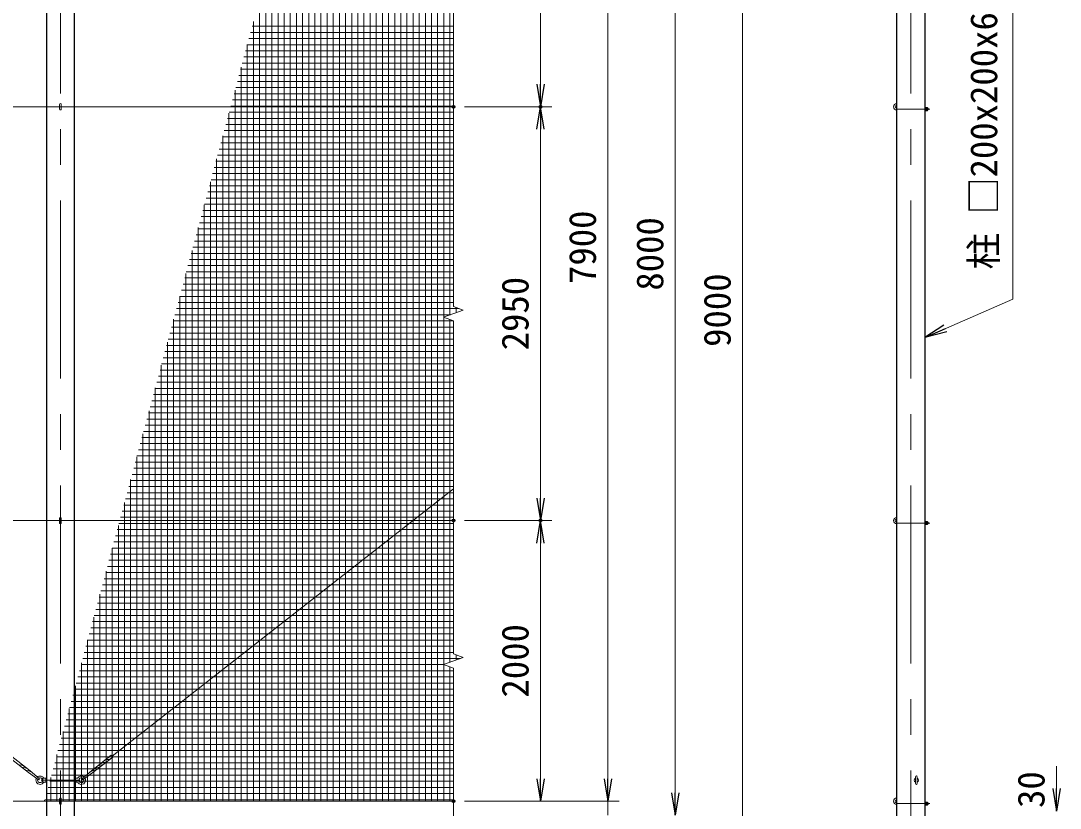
# Model space of a CAD drawing. Units: millimetres, scale not verified. Extents: x -16799 to 16801, y -11879 to 11881.
# Drawn here: x -3351 to 4054, y -1191 to 4421 of the extents above; entities that cross this region are included whole.
import ezdxf
from ezdxf.enums import TextEntityAlignment as Align

# ---------------------------------------------------------------- set-up
doc = ezdxf.new("R2010")
doc.units = ezdxf.units.MM
doc.header["$LTSCALE"] = 40
doc.header["$PDMODE"] = 32
doc.header["$PDSIZE"] = 20
doc.linetypes.add('USER1', pattern=[50.8, 31.75, -6.35, 6.35, -6.35])
for name, color, linetype, lineweight in [('0-1_D-STR1', 1, 'Continuous', 25), ('0-2_D-BMK', 2, 'USER1', 13), ('0-3_D-STR3', 3, 'Continuous', 13), ('0-4_D-STR2', 7, 'Continuous', 13), ('0-5_D-STR-DIM', 7, 'Continuous', 13), ('0-6_D-STR-TXT', 7, 'Continuous', 13), ('0-8_0', 7, 'Continuous', 25)]:
    doc.layers.add(name, color=color, linetype=linetype, lineweight=lineweight)
doc.layers.add('0-9_Defpoints', color=8, linetype='Continuous')
doc.styles.add('ＭＳ ゴシック', font='')
doc.styles.get('ＭＳ ゴシック').set_extended_font_data('MS Gothic')

# ---------------------------------------------------------------- blocks, each defined once
blk = doc.blocks.new('_Open')
at = {"layer": '0-8_0'}
blk.add_line((-40, 6.67), (0, 0), dxfattribs=at)
blk.add_lwpolyline([(-40, -6.67), (0, 0), (-40, 0)], dxfattribs=at)

msp = doc.modelspace()

# ---------------------------------------------------------------- linework, layer by layer
at = {"layer": '0-1_D-STR1'}
for points in [[(-2968.8, 6858.43), (-3168.8, 6858.43), (-3168.8, -2141.57), (-2968.8, -2141.57)], [(2889.37, 6858.43), (3089.37, 6858.43), (3089.37, -2141.57), (2889.37, -2141.57)]]:
    msp.add_lwpolyline(points, close=True, dxfattribs=at)
at = {"layer": '0-2_D-BMK'}
for p, q in [((-3068.8, -2192.57), (-3068.8, 6909.43)), ((2989.37, -2192.57), (2989.37, 6909.43)), ((2889.37, 3791.43), (3124.37, 3791.43)), ((2889.37, 841.43), (3124.37, 841.43)), ((-3206.3, -991.57), (-2931.3, -991.57)), ((2889.37, -1158.57), (3124.37, -1158.57))]:
    msp.add_line(p, q, dxfattribs=at)
at = {"layer": '0-3_D-STR3'}
for p, q in [((-12287.11, 3808.43), (-268.8, 3808.43)), ((-3074.8, 3825.43), (-3074.8, 3791.43)), ((-3062.8, 3825.43), (-3062.8, 3791.43)), ((3089.37, 3802.38), (3089.37, 3780.48)), ((3089.37, 3802.38), (3098.57, 3802.38)), ((3089.37, 3796.9), (3098.57, 3796.9)), ((3089.37, 3785.95), (3098.57, 3785.95)), ((3089.37, 3780.48), (3098.57, 3780.48)), ((3099.37, 3802.38), (3099.37, 3780.48)), ((3099.37, 3802.38), (3108.57, 3802.38)), ((3099.37, 3800.05), (3099.37, 3782.81)), ((3099.37, 3796.9), (3108.57, 3796.9)), ((3099.37, 3785.95), (3108.57, 3785.95)), ((3099.37, 3780.48), (3108.57, 3780.48)), ((3109.37, 3800.05), (3109.37, 3782.81)), ((3109.37, 3797.43), (3113.43, 3797.43)), ((3109.37, 3796.48), (3114.37, 3796.48)), ((3109.37, 3785.43), (3113.43, 3785.43)), ((3114.37, 3796.48), (3113.43, 3797.43)), ((3113.43, 3797.43), (3113.43, 3785.43)), ((3114.37, 3796.48), (3114.37, 3786.38)), ((-2701.09, -820.32), (-268.8, 1084.17)), ((-12287.11, 858.43), (-268.8, 858.43)), ((-3074.8, 875.43), (-3074.8, 841.43)), ((-3062.8, 875.43), (-3062.8, 841.43)), ((3089.37, 852.38), (3089.37, 830.48)), ((3089.37, 852.38), (3098.57, 852.38)), ((3089.37, 846.9), (3098.57, 846.9)), ((3089.37, 835.95), (3098.57, 835.95)), ((3089.37, 830.48), (3098.57, 830.48)), ((3099.37, 852.38), (3099.37, 830.48)), ((3099.37, 852.38), (3108.57, 852.38)), ((3099.37, 850.05), (3099.37, 832.81)), ((3099.37, 846.9), (3108.57, 846.9)), ((3099.37, 835.95), (3108.57, 835.95)), ((3099.37, 830.48), (3108.57, 830.48)), ((3109.37, 850.05), (3109.37, 832.81)), ((3109.37, 847.43), (3113.43, 847.43)), ((3109.37, 846.48), (3114.37, 846.48)), ((3109.37, 835.43), (3113.43, 835.43)), ((3114.37, 846.48), (3113.43, 847.43)), ((3113.43, 847.43), (3113.43, 835.43)), ((3114.37, 846.48), (3114.37, 836.38)), ((-3285.42, -925.16), (-3427.14, -814.2)), ((-2847.97, -925.16), (-2706.24, -814.2)), ((-3295.28, -937.76), (-3437, -826.79)), ((-3344.43, -884.49), (-3359.53, -882.35)), ((-2838.1, -937.76), (-2696.38, -826.79)), ((-2788.95, -884.49), (-2773.85, -882.35)), ((-2763.76, -864.76), (-2748.66, -862.62)), ((-2738.56, -845.03), (-2723.46, -842.89)), ((-2713.37, -825.3), (-2698.87, -823.25)), ((-3319.23, -904.22), (-3334.34, -902.08)), ((-3294.04, -923.94), (-3309.14, -921.8)), ((-3295.28, -937.76), (-3226.59, -987.1)), ((-3285.42, -925.16), (-3221.04, -980.01)), ((-2847.97, -925.16), (-2912.34, -980.01)), ((-2838.1, -937.76), (-2906.79, -987.1)), ((-2839.34, -923.94), (-2824.24, -921.8)), ((-2814.15, -904.22), (-2799.05, -902.08)), ((-3194.58, -978.07), (-3198.02, -983.57)), ((-3198.02, -983.57), (-3198.02, -999.57)), ((-3194.58, -1005.07), (-3198.02, -999.57)), ((-3171.58, -976.57), (-3194.58, -978.07)), ((-3194.58, -978.07), (-3194.58, -991.57)), ((-3194.58, -1005.07), (-3194.58, -991.57)), ((-3171.58, -1006.57), (-3194.58, -1005.07)), ((-3171.58, -976.57), (-3171.58, -1006.57)), ((-3171.58, -983.57), (-3168.8, -983.57)), ((-3171.58, -999.57), (-3168.8, -999.57)), ((-2968.8, -983.57), (-2961.8, -983.57)), ((-2968.8, -999.57), (-2961.8, -999.57)), ((-2961.8, -976.57), (-2961.8, -1006.57)), ((-2961.8, -976.57), (-2954.25, -977.06)), ((-2961.8, -1006.57), (-2954.25, -1006.08)), ((-2935.36, -983.57), (-2935.36, -999.57)), ((3023.12, -1015.32), (3023.12, -967.82)), ((3035.62, -1015.32), (3035.62, -967.82)), ((-12287.11, -1141.57), (-268.8, -1141.57)), ((-3074.8, -1124.57), (-3074.8, -1158.57)), ((-3062.8, -1124.57), (-3062.8, -1158.57)), ((3089.37, -1147.62), (3089.37, -1169.52)), ((3089.37, -1147.62), (3098.57, -1147.62)), ((3089.37, -1153.1), (3098.57, -1153.1)), ((3089.37, -1164.05), (3098.57, -1164.05)), ((3089.37, -1169.52), (3098.57, -1169.52)), ((3099.37, -1147.62), (3099.37, -1169.52)), ((3099.37, -1147.62), (3108.57, -1147.62)), ((3099.37, -1149.95), (3099.37, -1167.19)), ((3099.37, -1153.1), (3108.57, -1153.1)), ((3099.37, -1164.05), (3108.57, -1164.05)), ((3099.37, -1169.52), (3108.57, -1169.52)), ((3109.37, -1149.95), (3109.37, -1167.19)), ((3109.37, -1152.57), (3113.43, -1152.57)), ((3109.37, -1153.52), (3114.37, -1153.52)), ((3109.37, -1164.57), (3113.43, -1164.57)), ((3114.37, -1153.52), (3113.43, -1152.57)), ((3113.43, -1152.57), (3113.43, -1164.57)), ((3114.37, -1153.52), (3114.37, -1163.62))]:
    msp.add_line(p, q, dxfattribs=at)
for points in [[(3109.37, 3786.38), (3114.37, 3786.38), (3113.43, 3785.43)], [(3109.37, 836.38), (3114.37, 836.38), (3113.43, 835.43)], [(3109.37, -1163.62), (3114.37, -1163.62), (3113.43, -1164.57)]]:
    msp.add_lwpolyline(points, dxfattribs=at)
for centre, radius, start, end in [((-3068.8, 3825.43), 6, 0, 180), ((-3068.8, 3791.43), 6, 180, 0), ((2889.37, 3808.43), 23, 90, 270), ((2889.37, 3808.43), 11, 90, 270), ((3094.39, 3799.64), 5, 326.78843, 33.21157), ((3080.24, 3791.43), 19.14, 343.37369, 16.62631), ((3094.39, 3783.22), 5, 326.78843, 33.21157), ((3104.39, 3799.64), 5, 326.78843, 33.21157), ((3090.24, 3791.43), 19.14, 343.37369, 16.62631), ((3104.39, 3783.22), 5, 326.78843, 33.21157), ((-3068.8, 875.43), 6, 0, 180), ((-3068.8, 841.43), 6, 180, 0), ((2889.37, 858.43), 23, 90, 270), ((2889.37, 858.43), 11, 90, 270), ((3094.39, 849.64), 5, 326.78843, 33.21157), ((3080.24, 841.43), 19.14, 343.37369, 16.62631), ((3094.39, 833.22), 5, 326.78843, 33.21157), ((3104.39, 849.64), 5, 326.78843, 33.21157), ((3090.24, 841.43), 19.14, 343.37369, 16.62631), ((3104.39, 833.22), 5, 326.78843, 33.21157), ((-2790.12, -890.03), 113.07, 34.0039, 42.11776), ((-3348.64, -914.19), 30, 49.56757, 81.93932), ((-2784.75, -914.19), 30, 98.06068, 130.43243), ((-2759.55, -894.46), 30, 98.06068, 130.43259), ((-2778.06, -852.65), 30, 278.06213, 308.06195), ((-2734.36, -874.74), 30, 98.06068, 130.43149), ((-2752.86, -832.92), 30, 278.06067, 308.06076), ((-2709.18, -855.01), 30, 98.04033, 130.41113), ((-2727.67, -813.19), 30, 278.06067, 308.06076), ((-3330.13, -872.37), 30, 231.93924, 261.93933), ((-3304.93, -892.1), 30, 231.93924, 261.93933), ((-3323.44, -933.92), 30, 49.56851, 81.93932), ((-3298.25, -953.65), 30, 49.56741, 81.93788), ((-3213.58, -991.57), 30, 40.33299, 131.98492), ((-2919.8, -991.57), 30, 48.01508, 139.66701), ((-2835.14, -953.65), 30, 98.06212, 130.43259), ((-2809.94, -933.92), 30, 98.06068, 130.43149), ((-2828.45, -892.1), 30, 278.06067, 308.06076), ((-2803.25, -872.37), 30, 278.06067, 308.06076), ((3029.37, -967.82), 6.25, 0, 180), ((-3213.58, -991.57), 30, 151.89289, 319.66701), ((-3213.58, -991.57), 17.5, 157.38405, 332.79711), ((-3223.82, -983.56), 4.5, 231.93722, 51.93722), ((-3213.58, -991.57), 17.5, 27.20289, 126.49377), ((-3180.04, -963.09), 14, 220.33299, 273.7314), ((-3180.04, -1020.05), 14, 86.2686, 139.66701), ((-3180.04, -1020.05), 14, 86.2686, 139.66701), ((-2953.34, -963.09), 14, 266.2686, 319.66701), ((-2953.34, -1020.05), 14, 40.33299, 93.7314), ((-2919.8, -991.57), 30, 220.33299, 28.10711), ((-2919.8, -991.57), 17.5, 53.50623, 152.79711), ((-2919.8, -991.57), 17.5, 207.20289, 22.61595), ((-2909.56, -983.56), 4.5, 128.06278, 308.06278), ((3029.37, -991.57), 15, 114.62432, 245.37568), ((3029.37, -1015.32), 6.25, 180, 0), ((3029.37, -991.57), 15, 294.62432, 65.37568), ((-3068.8, -1124.57), 6, 0, 180), ((-3068.8, -1158.57), 6, 180, 0), ((2889.37, -1141.57), 23, 90, 270), ((2889.37, -1141.57), 11, 90, 270), ((3094.39, -1150.36), 5, 326.78843, 33.21157), ((3080.24, -1158.57), 19.14, 343.37369, 16.62631), ((3094.39, -1166.78), 5, 326.78843, 33.21157), ((3104.39, -1150.36), 5, 326.78843, 33.21157), ((3090.24, -1158.57), 19.14, 343.37369, 16.62631), ((3104.39, -1166.78), 5, 326.78843, 33.21157)]:
    msp.add_arc(centre, radius, start, end, dxfattribs=at)
at = {"layer": '0-4_D-STR2'}
for p, q in [((-1037.32, -1141.57), (-1037.32, 6758.43)), ((-993.57, -1141.57), (-993.57, 6758.43)), ((-949.82, -1141.57), (-949.82, 6758.43)), ((-906.07, -1141.57), (-906.07, 6758.43)), ((-862.32, -1141.57), (-862.32, 6758.43)), ((-818.57, -1141.57), (-818.57, 6758.43)), ((-774.82, -1141.57), (-774.82, 6758.43)), ((-731.07, -1141.57), (-731.07, 6758.43)), ((-687.32, -1141.57), (-687.32, 6758.43)), ((-643.57, -1141.57), (-643.57, 6758.43)), ((-599.82, -1141.57), (-599.82, 6758.43)), ((-556.07, -1141.57), (-556.07, 6758.43)), ((-512.32, -1141.57), (-512.32, 6758.43)), ((-468.57, -1141.57), (-468.57, 6758.43)), ((-424.82, -1141.57), (-424.82, 6758.43)), ((-381.07, -1141.57), (-381.07, 6758.43)), ((-1081.07, -1141.57), (-1081.07, 6702.55)), ((-1124.82, -1141.57), (-1124.82, 6539.27)), ((-1168.57, -1141.57), (-1168.57, 6376)), ((-1212.32, -1141.57), (-1212.32, 6212.72)), ((-1256.07, -1141.57), (-1256.07, 6049.44)), ((-1299.82, -1141.57), (-1299.82, 5886.16)), ((-1343.57, -1141.57), (-1343.57, 5722.89)), ((-1387.32, -1141.57), (-1387.32, 5559.61)), ((-1431.07, -1141.57), (-1431.07, 5396.33)), ((-1474.82, -1141.57), (-1474.82, 5233.06)), ((-337.32, 2308.49), (-337.32, 5257.07)), ((-293.57, 2324.41), (-293.57, 5241.14)), ((-1518.57, -1141.57), (-1518.57, 5069.78)), ((-1562.32, -1141.57), (-1562.32, 4906.5)), ((-1606.07, -1141.57), (-1606.07, 4743.22)), ((-1649.82, -1141.57), (-1649.82, 4579.95)), ((-1702.82, 4382.16), (-268.8, 4382.16)), ((-1693.57, -1141.57), (-1693.57, 4416.67)), ((-1714.54, 4338.41), (-268.8, 4338.41)), ((-1737.99, 4250.91), (-268.8, 4250.91)), ((-1737.32, -1141.57), (-1737.32, 4253.39)), ((-1726.27, 4294.66), (-268.8, 4294.66)), ((-1761.43, 4163.41), (-268.8, 4163.41)), ((-1749.71, 4207.16), (-268.8, 4207.16)), ((-1784.88, 4075.91), (-268.8, 4075.91)), ((-1781.07, -1141.57), (-1781.07, 4090.11)), ((-1773.16, 4119.66), (-268.8, 4119.66)), ((-1796.6, 4032.16), (-268.8, 4032.16)), ((-1824.82, -1141.57), (-1824.82, 3926.84)), ((-1820.05, 3944.66), (-268.8, 3944.66)), ((-1808.33, 3988.41), (-268.8, 3988.41)), ((-1843.49, 3857.16), (-268.8, 3857.16)), ((-1831.77, 3900.91), (-268.8, 3900.91)), ((-1855.22, 3813.41), (-268.8, 3813.41)), ((-1878.66, 3725.91), (-268.8, 3725.91)), ((-1868.57, -1141.57), (-1868.57, 3763.56)), ((-1866.94, 3769.66), (-268.8, 3769.66)), ((-1902.11, 3638.41), (-268.8, 3638.41)), ((-1890.38, 3682.16), (-268.8, 3682.16)), ((-1913.83, 3594.66), (-268.8, 3594.66)), ((-1912.32, -1141.57), (-1912.32, 3600.28)), ((-1937.28, 3507.16), (-268.8, 3507.16)), ((-1925.55, 3550.91), (-268.8, 3550.91)), ((-1960.72, 3419.66), (-268.8, 3419.66)), ((-1956.07, -1141.57), (-1956.07, 3437.01)), ((-1949, 3463.41), (-268.8, 3463.41)), ((-1972.44, 3375.91), (-268.8, 3375.91)), ((-1999.82, -1141.57), (-1999.82, 3273.73)), ((-1995.89, 3288.41), (-268.8, 3288.41)), ((-1984.17, 3332.16), (-268.8, 3332.16)), ((-2019.34, 3200.91), (-268.8, 3200.91)), ((-2007.61, 3244.66), (-268.8, 3244.66)), ((-2043.57, -1141.57), (-2043.57, 3110.45)), ((-2042.78, 3113.41), (-268.8, 3113.41)), ((-2031.06, 3157.16), (-268.8, 3157.16)), ((-2054.5, 3069.66), (-268.8, 3069.66)), ((-2077.95, 2982.16), (-268.8, 2982.16)), ((-2066.23, 3025.91), (-268.8, 3025.91)), ((-2101.39, 2894.66), (-268.8, 2894.66)), ((-2089.67, 2938.41), (-268.8, 2938.41)), ((-2087.32, -1141.57), (-2087.32, 2947.17)), ((-2113.12, 2850.91), (-268.8, 2850.91)), ((-2136.56, 2763.41), (-268.8, 2763.41)), ((-2131.07, -1141.57), (-2131.07, 2783.9)), ((-2124.84, 2807.16), (-268.8, 2807.16)), ((-2160.01, 2675.91), (-268.8, 2675.91)), ((-2148.29, 2719.66), (-268.8, 2719.66)), ((-2174.82, -1141.57), (-2174.82, 2620.62)), ((-2171.73, 2632.16), (-268.8, 2632.16)), ((-2195.18, 2544.66), (-268.8, 2544.66)), ((-2183.45, 2588.41), (-268.8, 2588.41)), ((-2218.62, 2457.16), (-268.8, 2457.16)), ((-2218.57, -1141.57), (-2218.57, 2457.34)), ((-2206.9, 2500.91), (-268.8, 2500.91)), ((-2230.35, 2413.41), (-268.8, 2413.41)), ((-249.82, 2340.34), (-249.82, 2377.83)), ((-2253.79, 2325.91), (-289.47, 2325.91)), ((-2242.07, 2369.66), (-227.38, 2369.66)), ((-337.32, -166.51), (-337.32, 2307.07)), ((-206.07, 2356.26), (-206.07, 2361.9)), ((-2277.24, 2238.41), (-268.8, 2238.41)), ((-2265.51, 2282.16), (-268.88, 2282.16)), ((-2262.32, -1141.57), (-2262.32, 2294.07)), ((-293.57, -150.59), (-293.57, 2291.14)), ((-2300.68, 2150.91), (-268.8, 2150.91)), ((-2288.96, 2194.66), (-268.8, 2194.66)), ((-2312.4, 2107.16), (-268.8, 2107.16)), ((-2306.07, -1141.57), (-2306.07, 2130.79)), ((-2335.85, 2019.66), (-268.8, 2019.66)), ((-2324.13, 2063.41), (-268.8, 2063.41)), ((-2359.3, 1932.16), (-268.8, 1932.16)), ((-2349.82, -1141.57), (-2349.82, 1967.51)), ((-2347.57, 1975.91), (-268.8, 1975.91)), ((-2371.02, 1888.41), (-268.8, 1888.41)), ((-2394.46, 1800.91), (-268.8, 1800.91)), ((-2393.57, -1141.57), (-2393.57, 1804.23)), ((-2382.74, 1844.66), (-268.8, 1844.66)), ((-2417.91, 1713.41), (-268.8, 1713.41)), ((-2406.19, 1757.16), (-268.8, 1757.16)), ((-2437.32, -1141.57), (-2437.32, 1640.96)), ((-2429.63, 1669.66), (-268.8, 1669.66)), ((-2453.08, 1582.16), (-268.8, 1582.16)), ((-2441.36, 1625.91), (-268.8, 1625.91)), ((-2476.52, 1494.66), (-268.8, 1494.66)), ((-2464.8, 1538.41), (-268.8, 1538.41)), ((-2499.97, 1407.16), (-268.8, 1407.16)), ((-2488.25, 1450.91), (-268.8, 1450.91)), ((-2481.07, -1141.57), (-2481.07, 1477.68)), ((-2511.69, 1363.41), (-268.8, 1363.41)), ((-2535.14, 1275.91), (-268.8, 1275.91)), ((-2524.82, -1141.57), (-2524.82, 1314.4)), ((-2523.41, 1319.66), (-268.8, 1319.66)), ((-2558.58, 1188.41), (-268.8, 1188.41)), ((-2546.86, 1232.16), (-268.8, 1232.16)), ((-2570.31, 1144.66), (-268.8, 1144.66)), ((-2568.57, -1141.57), (-2568.57, 1151.12)), ((-2593.75, 1057.16), (-268.8, 1057.16)), ((-2582.03, 1100.91), (-268.8, 1100.91)), ((-2617.2, 969.66), (-268.8, 969.66)), ((-2612.32, -1141.57), (-2612.32, 987.85)), ((-2605.47, 1013.41), (-268.8, 1013.41)), ((-2628.92, 925.91), (-268.8, 925.91)), ((-2656.07, -1141.57), (-2656.07, 824.57)), ((-2652.37, 838.41), (-268.8, 838.41)), ((-2640.64, 882.16), (-268.8, 882.16)), ((-2675.81, 750.91), (-268.8, 750.91)), ((-2664.09, 794.66), (-268.8, 794.66)), ((-2687.53, 707.16), (-268.8, 707.16)), ((-2710.98, 619.66), (-268.8, 619.66)), ((-2699.82, -1141.57), (-2699.82, 661.29)), ((-2699.26, 663.41), (-268.8, 663.41)), ((-2734.42, 532.16), (-268.8, 532.16)), ((-2722.7, 575.91), (-268.8, 575.91)), ((-2757.87, 444.66), (-268.8, 444.66)), ((-2746.15, 488.41), (-268.8, 488.41)), ((-2743.57, -1141.57), (-2743.57, 498.02)), ((-2769.59, 400.91), (-268.8, 400.91)), ((-2793.04, 313.41), (-268.8, 313.41)), ((-2787.32, -1141.57), (-2787.32, 334.74)), ((-2781.32, 357.16), (-268.8, 357.16)), ((-2816.48, 225.91), (-268.8, 225.91)), ((-2804.76, 269.66), (-268.8, 269.66)), ((-2831.07, -1141.57), (-2831.07, 171.46)), ((-2828.21, 182.16), (-268.8, 182.16)), ((-2851.65, 94.66), (-268.8, 94.66)), ((-2839.93, 138.41), (-268.8, 138.41)), ((-2875.1, 7.16), (-268.8, 7.16)), ((-2874.82, -1141.57), (-2874.82, 8.18)), ((-2863.38, 50.91), (-268.8, 50.91)), ((-2886.82, -36.59), (-268.8, -36.59)), ((-2910.27, -124.09), (-220.78, -124.09)), ((-2898.54, -80.34), (-268.8, -80.34)), ((-249.82, -134.66), (-249.82, -97.17)), ((-206.07, -118.74), (-206.07, -113.1)), ((-2933.71, -211.59), (-268.8, -211.59)), ((-2921.99, -167.84), (-337.57, -167.84)), ((-2918.57, -1141.57), (-2918.57, -155.09)), ((-337.32, -1141.57), (-337.32, -167.93)), ((-293.57, -1141.57), (-293.57, -183.86)), ((-2945.43, -255.34), (-268.8, -255.34)), ((-2968.88, -342.84), (-268.8, -342.84)), ((-2962.32, -1141.57), (-2962.32, -318.37)), ((-2957.16, -299.09), (-268.8, -299.09)), ((-2992.33, -430.34), (-268.8, -430.34)), ((-2980.6, -386.59), (-268.8, -386.59)), ((-3015.77, -517.84), (-268.8, -517.84)), ((-3006.07, -1141.57), (-3006.07, -481.65)), ((-3004.05, -474.09), (-268.8, -474.09)), ((-3027.49, -561.59), (-268.8, -561.59)), ((-3050.94, -649.09), (-268.8, -649.09)), ((-3049.82, -1141.57), (-3049.82, -644.92)), ((-3039.22, -605.34), (-268.8, -605.34)), ((-3074.39, -736.59), (-268.8, -736.59)), ((-3062.66, -692.84), (-268.8, -692.84)), ((-3093.57, -1141.57), (-3093.57, -808.2)), ((-3086.11, -780.34), (-268.8, -780.34)), ((-3109.55, -867.84), (-268.8, -867.84)), ((-3097.83, -824.09), (-268.8, -824.09)), ((-3133, -955.34), (-268.8, -955.34)), ((-3121.28, -911.59), (-268.8, -911.59)), ((-3144.72, -999.09), (-268.8, -999.09)), ((-3137.32, -1141.57), (-3137.32, -971.48)), ((-3168.17, -1086.59), (-268.8, -1086.59)), ((-3156.44, -1042.84), (-268.8, -1042.84)), ((-3181.07, -1141.57), (-3181.07, -1134.76)), ((-3179.89, -1130.34), (-268.8, -1130.34))]:
    msp.add_line(p, q, dxfattribs=at)
at = {"layer": '0-5_D-STR-DIM'}
for p, q in [((1791.2, 6698.43), (1791.2, -1981.57)), ((351.2, 3968.43), (351.2, 6598.43)), ((831.2, -981.57), (831.2, 6598.43)), ((1311.2, 6598.43), (1311.2, -1081.57)), ((-268.8, 2384.73), (-268.8, 5232.13)), ((-188.8, 3808.43), (431.2, 3808.43)), ((-188.8, 3808.43), (431.2, 3808.43)), ((351.2, 1018.43), (351.2, 3648.43)), ((-198.32, 2359.08), (-268.8, 2384.73)), ((-339.28, 2307.78), (-198.32, 2359.08)), ((-268.8, 2282.13), (-339.28, 2307.78)), ((-268.8, -90.27), (-268.8, 2282.13)), ((-188.8, 858.43), (431.2, 858.43)), ((-188.8, 858.43), (431.2, 858.43)), ((351.2, -981.57), (351.2, 698.43)), ((-339.28, -167.22), (-198.32, -115.92)), ((-198.32, -115.92), (-268.8, -90.27)), ((-268.8, -192.87), (-339.28, -167.22)), ((-268.8, -1369.16), (-268.8, -192.87)), ((831.2, -981.57), (831.2, -821.57)), ((4027.6, -1051.57), (4027.6, -891.57)), ((-188.8, -1141.57), (431.2, -1141.57)), ((-188.8, -1141.57), (911.2, -1141.57)), ((-188.8, -1141.57), (911.2, -1141.57)), ((831.2, -1141.57), (831.2, -1241.57))]:
    msp.add_line(p, q, dxfattribs=at)
at = {"layer": '0-6_D-STR-TXT'}
msp.add_lwpolyline([(3717.54, 4712.82), (3717.54, 2437.04), (3091.21, 2164.51)], dxfattribs=at)
at = {"layer": '0-9_Defpoints'}
for p in [(-268.8, 3808.43), (351.2, 3808.43), (-268.8, 858.43), (351.2, 858.43), (-268.8, -1141.57)]:
    msp.add_point(p, dxfattribs=at)

# ---------------------------------------------------------------- block references
at = {"layer": '0-5_D-STR-DIM', "xscale": 4, "yscale": 4}
for p, rotation in [((351.2, 3808.43), 270), ((351.2, 3808.43), 90), ((351.2, 858.43), 270), ((351.2, 858.43), 90), ((351.2, -1141.57), 270), ((831.2, -1141.57), 270), ((831.2, -1141.57), 270), ((1311.2, -1241.57), 270), ((4027.6, -1211.57), 270)]:
    msp.add_blockref('_Open', p, dxfattribs=dict(at, rotation=rotation))
at = {"layer": '0-6_D-STR-TXT', "xscale": 4, "yscale": 4, "rotation": 203.51515}
msp.add_blockref('_Open', (3089.37, 2163.71), dxfattribs=at)

# ---------------------------------------------------------------- texts
at = {"layer": '0-5_D-STR-DIM', "style": 'ＭＳ ゴシック'}
for s, p in [('7900', (804.21, 2545.43)), ('8000', (1284.21, 2497.93)), ('9000', (1764.21, 2096.93)), ('2950', (324.21, 2072.43)), ('2000', (324.21, -402.57)), ('30', (4000.61, -1189.35))]:
    msp.add_text(s, height=192.4, rotation=90, dxfattribs=at).set_placement(p, align=Align.BOTTOM_LEFT)
at = {"layer": '0-6_D-STR-TXT', "style": 'ＭＳ ゴシック'}
msp.add_text('柱 □200x200x6.0', height=192.4, rotation=90, dxfattribs=at).set_placement((3663.13, 2648.86), align=Align.BOTTOM_LEFT)

doc.saveas('drawing.dxf')
